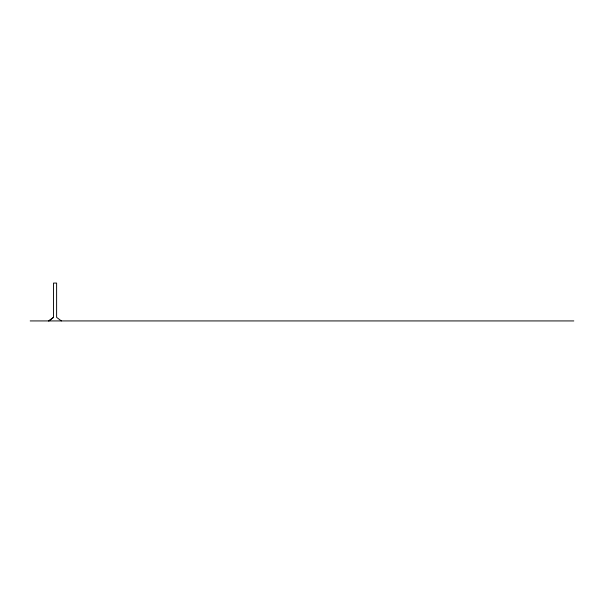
<?xml version="1.0" encoding="UTF-8"?>
<svg xmlns="http://www.w3.org/2000/svg" width="604" height="604" viewBox="0 0 604 604"><rect width="100%" height="100%" fill="white"/><g stroke="black" fill="none" stroke-linecap="round" stroke-linejoin="round"><path stroke-width="0.91" d="M53.507 317.364L48.773 320.928L53.507 317.364L53.507 283.072L56.617 283.072L56.617 317.364L61.359 320.928M30.2 320.928L573.8 320.928"/></g></svg>
